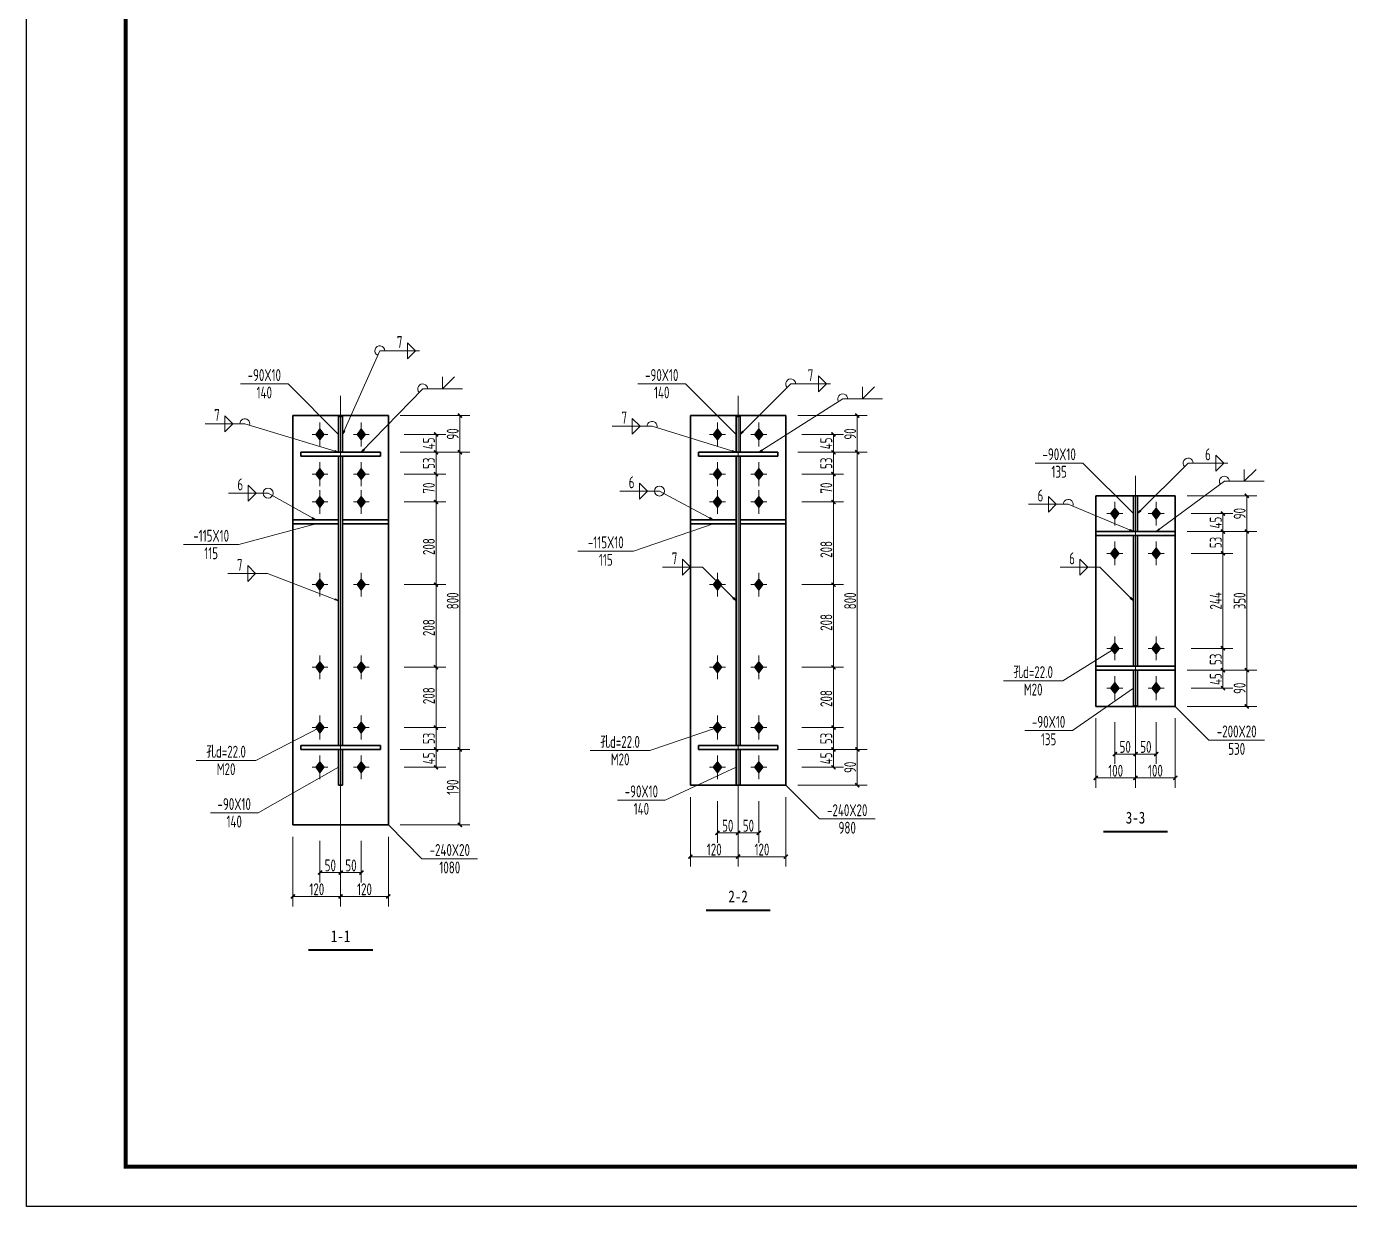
# Model space of a CAD drawing. Extents: x 492302 to 683319, y -252071 to 755100.
# Drawn here: x 493236 to 526527, y -181330 to -151630 of the extents above; entities that cross this region are included whole.
import ezdxf
from ezdxf.enums import TextEntityAlignment as Align

# ---------------------------------------------------------------- set-up
doc = ezdxf.new("R2010")
doc.units = 0
doc.header["$LTSCALE"] = 1000
doc.header["$MEASUREMENT"] = 0
doc.linetypes.add('线型6', pattern=[8.75, 5, -1.25, 1.25, -1.25])
for name, color, linetype, lineweight in [('10', 7, 'Continuous', 35), ('20', 2, 'Continuous', 35), ('尺寸标注', 9, 'Continuous', 18), ('焊缝标注', 9, 'Continuous', 18), ('螺栓孔标注', 9, 'Continuous', 18), ('钢板标注', 9, 'Continuous', 18)]:
    doc.layers.add(name, color=color, linetype=linetype, lineweight=lineweight)
doc.layers.add('3T_WOOD', color=21, linetype='Continuous')
doc.layers.add('TK', color=4, linetype='Continuous')
doc.styles.add('FromPkpm', font='Pkpmeng', dxfattribs={"width": 0.7, "bigfont": 'hztxt'})
doc.styles.add('图框字体', font='', dxfattribs={"width": 0.8})
doc.styles.get('图框字体').set_extended_font_data('NSimSun')

# ---------------------------------------------------------------- blocks, each defined once
blk = doc.blocks.new('GeYuanFrame_46685158', base_point=(20.09, 4.53))
at = {"layer": 'TK'}
blk.add_lwpolyline([(20.09, 4.53), (20.09, 598.53), (1071.09, 598.53), (1071.09, 4.53)], close=True, dxfattribs=at)
at = {"layer": 'TK', "const_width": 1}
blk.add_lwpolyline([(45.09, 588.53), (1061.09, 588.53), (1061.09, 14.53), (45.09, 14.53)], close=True, dxfattribs=at)
blk = doc.blocks.new('_ArchTick')
at = {"color": 0, "linetype": 'ByBlock', "const_width": 0.4}
blk.add_lwpolyline([(-0.5, -0.5), (0.5, 0.5)], dxfattribs=at)

msp = doc.modelspace()

# ---------------------------------------------------------------- hatches: boundary and pattern name
at = {"layer": '10'}
for points in [[(500621.3, -161767.3), (500521.3, -161897.3), (500621.3, -162027.3), (500721.3, -161897.3)], [(501661.3, -161767.3), (501561.3, -161897.3), (501661.3, -162027.3), (501761.3, -161897.3)], [(510621.3, -161767.3), (510521.3, -161897.3), (510621.3, -162027.3), (510721.3, -161897.3)], [(511661.3, -161767.3), (511561.3, -161897.3), (511661.3, -162027.3), (511761.3, -161897.3)], [(500621.3, -162767.3), (500521.3, -162897.3), (500621.3, -163027.3), (500721.3, -162897.3)], [(501661.3, -162767.3), (501561.3, -162897.3), (501661.3, -163027.3), (501761.3, -162897.3)], [(510621.3, -162767.3), (510521.3, -162897.3), (510621.3, -163027.3), (510721.3, -162897.3)], [(511661.3, -162767.3), (511561.3, -162897.3), (511661.3, -163027.3), (511761.3, -162897.3)], [(500621.3, -163467.3), (500521.3, -163597.3), (500621.3, -163727.3), (500721.3, -163597.3)], [(501661.3, -163467.3), (501561.3, -163597.3), (501661.3, -163727.3), (501761.3, -163597.3)], [(510621.3, -163467.3), (510521.3, -163597.3), (510621.3, -163727.3), (510721.3, -163597.3)], [(511661.3, -163467.3), (511561.3, -163597.3), (511661.3, -163727.3), (511761.3, -163597.3)], [(520621.3, -163761.2), (520521.3, -163891.2), (520621.3, -164021.2), (520721.3, -163891.2)], [(521661.3, -163761.2), (521561.3, -163891.2), (521661.3, -164021.2), (521761.3, -163891.2)], [(520621.3, -164761.2), (520521.3, -164891.2), (520621.3, -165021.2), (520721.3, -164891.2)], [(521661.3, -164761.2), (521561.3, -164891.2), (521661.3, -165021.2), (521761.3, -164891.2)], [(500621.3, -165547.3), (500521.3, -165677.3), (500621.3, -165807.3), (500721.3, -165677.3)], [(501661.3, -165547.3), (501561.3, -165677.3), (501661.3, -165807.3), (501761.3, -165677.3)], [(510621.3, -165547.3), (510521.3, -165677.3), (510621.3, -165807.3), (510721.3, -165677.3)], [(511661.3, -165547.3), (511561.3, -165677.3), (511661.3, -165807.3), (511761.3, -165677.3)], [(520621.3, -167151.2), (520521.3, -167281.2), (520621.3, -167411.2), (520721.3, -167281.2)], [(521661.3, -167151.2), (521561.3, -167281.2), (521661.3, -167411.2), (521761.3, -167281.2)], [(500621.3, -167627.3), (500521.3, -167757.3), (500621.3, -167887.3), (500721.3, -167757.3)], [(501661.3, -167627.3), (501561.3, -167757.3), (501661.3, -167887.3), (501761.3, -167757.3)], [(510621.3, -167627.3), (510521.3, -167757.3), (510621.3, -167887.3), (510721.3, -167757.3)], [(511661.3, -167627.3), (511561.3, -167757.3), (511661.3, -167887.3), (511761.3, -167757.3)], [(520621.3, -168151.2), (520521.3, -168281.2), (520621.3, -168411.2), (520721.3, -168281.2)], [(521661.3, -168151.2), (521561.3, -168281.2), (521661.3, -168411.2), (521761.3, -168281.2)], [(500621.3, -169145), (500521.3, -169275), (500621.3, -169405), (500721.3, -169275)], [(501661.3, -169145), (501561.3, -169275), (501661.3, -169405), (501761.3, -169275)], [(510621.3, -169145), (510521.3, -169275), (510621.3, -169405), (510721.3, -169275)], [(511661.3, -169145), (511561.3, -169275), (511661.3, -169405), (511761.3, -169275)], [(500621.3, -170145), (500521.3, -170275), (500621.3, -170405), (500721.3, -170275)], [(501661.3, -170145), (501561.3, -170275), (501661.3, -170405), (501761.3, -170275)], [(510621.3, -170145), (510521.3, -170275), (510621.3, -170405), (510721.3, -170275)], [(511661.3, -170145), (511561.3, -170275), (511661.3, -170405), (511761.3, -170275)]]:
    msp.add_hatch(color=1, dxfattribs=at).paths.add_polyline_path(points)
at = {"layer": '焊缝标注'}
for points in [[(501191.3, -161897.3), (501245.6, -161812), (501218.2, -161799.8)], [(511191.3, -161897.3), (511272.6, -161837.2), (511251.4, -161816)], [(501091.3, -162347.3), (500999.9, -162303.9), (500991.2, -162332.6)], [(501661.3, -162347.3), (501741.6, -162285.9), (501720, -162265)], [(511091.3, -162347.3), (511000.2, -162303.4), (510991.3, -162332.1)], [(511661.3, -162347.3), (511753.7, -162306.3), (511737.6, -162281)], [(500516.3, -164047.3), (500436.4, -163985.4), (500421.7, -164011.5)], [(510516.3, -164047.3), (510435.2, -163986.9), (510421, -164013.3)], [(521191.3, -163891.2), (521272.6, -163831.1), (521251.4, -163809.9)], [(521091.3, -164341.2), (521004.7, -164288.8), (520993.2, -164316.5)], [(521661.3, -164341.2), (521750.7, -164293.9), (521732.9, -164269.7)], [(501091.3, -166086.2), (501003.3, -166036.3), (500992.5, -166064.3)], [(511091.3, -166086.2), (511031.3, -166004.8), (511010, -166026)], [(521091.3, -166086.2), (521031.3, -166004.8), (521010, -166026)]]:
    msp.add_hatch(color=256, dxfattribs=at).paths.add_polyline_path(points)

# ---------------------------------------------------------------- linework, layer by layer
at = {"layer": '10', "linetype": '线型6', "lineweight": 18, "ltscale": 100}
for p, q in [((501141.3, -172225), (501141.3, -160925)), ((511141.3, -171225), (511141.3, -160925)), ((521141.3, -169241.2), (521141.3, -162941.2))]:
    msp.add_line(p, q, dxfattribs=at)
at = {"layer": '10', "color": 9, "lineweight": 18, "ltscale": 100}
for p, q in [((500621.3, -161597.3), (500621.3, -162197.3)), ((501661.3, -161597.3), (501661.3, -162197.3)), ((510621.3, -161597.3), (510621.3, -162197.3)), ((511661.3, -161597.3), (511661.3, -162197.3)), ((500821.3, -161897.3), (500421.3, -161897.3)), ((501861.3, -161897.3), (501461.3, -161897.3)), ((510821.3, -161897.3), (510421.3, -161897.3)), ((511861.3, -161897.3), (511461.3, -161897.3)), ((500621.3, -162597.3), (500621.3, -163197.3)), ((501661.3, -162597.3), (501661.3, -163197.3)), ((510621.3, -162597.3), (510621.3, -163197.3)), ((511661.3, -162597.3), (511661.3, -163197.3)), ((500821.3, -162897.3), (500421.3, -162897.3)), ((501861.3, -162897.3), (501461.3, -162897.3)), ((510821.3, -162897.3), (510421.3, -162897.3)), ((511861.3, -162897.3), (511461.3, -162897.3)), ((500621.3, -163297.3), (500621.3, -163897.3)), ((501661.3, -163297.3), (501661.3, -163897.3)), ((510621.3, -163297.3), (510621.3, -163897.3)), ((511661.3, -163297.3), (511661.3, -163897.3)), ((500821.3, -163597.3), (500421.3, -163597.3)), ((501861.3, -163597.3), (501461.3, -163597.3)), ((510821.3, -163597.3), (510421.3, -163597.3)), ((511861.3, -163597.3), (511461.3, -163597.3)), ((520621.3, -163591.2), (520621.3, -164191.2)), ((521661.3, -163591.2), (521661.3, -164191.2)), ((520821.3, -163891.2), (520421.3, -163891.2)), ((521861.3, -163891.2), (521461.3, -163891.2)), ((520621.3, -164591.2), (520621.3, -165191.2)), ((521661.3, -164591.2), (521661.3, -165191.2)), ((520821.3, -164891.2), (520421.3, -164891.2)), ((521861.3, -164891.2), (521461.3, -164891.2)), ((500621.3, -165377.3), (500621.3, -165977.3)), ((501661.3, -165377.3), (501661.3, -165977.3)), ((510621.3, -165377.3), (510621.3, -165977.3)), ((511661.3, -165377.3), (511661.3, -165977.3)), ((500821.3, -165677.3), (500421.3, -165677.3)), ((501861.3, -165677.3), (501461.3, -165677.3)), ((510821.3, -165677.3), (510421.3, -165677.3)), ((511861.3, -165677.3), (511461.3, -165677.3)), ((520621.3, -166981.2), (520621.3, -167581.2)), ((521661.3, -166981.2), (521661.3, -167581.2)), ((520821.3, -167281.2), (520421.3, -167281.2)), ((521861.3, -167281.2), (521461.3, -167281.2)), ((500821.3, -167757.3), (500421.3, -167757.3)), ((500621.3, -167457.3), (500621.3, -168057.3)), ((501861.3, -167757.3), (501461.3, -167757.3)), ((501661.3, -167457.3), (501661.3, -168057.3)), ((510821.3, -167757.3), (510421.3, -167757.3)), ((510621.3, -167457.3), (510621.3, -168057.3)), ((511861.3, -167757.3), (511461.3, -167757.3)), ((511661.3, -167457.3), (511661.3, -168057.3)), ((520621.3, -167981.2), (520621.3, -168581.2)), ((521661.3, -167981.2), (521661.3, -168581.2)), ((520821.3, -168281.2), (520421.3, -168281.2)), ((521861.3, -168281.2), (521461.3, -168281.2)), ((500621.3, -168975), (500621.3, -169575)), ((501661.3, -168975), (501661.3, -169575)), ((510621.3, -168975), (510621.3, -169575)), ((511661.3, -168975), (511661.3, -169575)), ((500821.3, -169275), (500421.3, -169275)), ((501861.3, -169275), (501461.3, -169275)), ((510821.3, -169275), (510421.3, -169275)), ((511861.3, -169275), (511461.3, -169275)), ((500621.3, -169975), (500621.3, -170575)), ((501661.3, -169975), (501661.3, -170575)), ((510621.3, -169975), (510621.3, -170575)), ((511661.3, -169975), (511661.3, -170575)), ((500821.3, -170275), (500421.3, -170275)), ((501861.3, -170275), (501461.3, -170275)), ((510821.3, -170275), (510421.3, -170275)), ((511861.3, -170275), (511461.3, -170275))]:
    msp.add_line(p, q, dxfattribs=at)
at = {"layer": '10', "color": 3, "lineweight": 35, "ltscale": 100}
for p, q in [((502141.3, -162347.3), (500141.3, -162347.3)), ((500141.3, -162347.3), (500141.3, -162447.3)), ((500141.3, -162447.3), (502141.3, -162447.3)), ((501091.3, -169725), (501091.3, -162447.3)), ((501191.3, -169725), (501191.3, -162447.3)), ((502141.3, -162447.3), (502141.3, -162347.3)), ((512141.3, -162347.3), (510141.3, -162347.3)), ((510141.3, -162347.3), (510141.3, -162447.3)), ((510141.3, -162447.3), (512141.3, -162447.3)), ((511091.3, -169725), (511091.3, -162447.3)), ((511191.3, -169725), (511191.3, -162447.3)), ((512141.3, -162447.3), (512141.3, -162347.3)), ((522141.3, -164341.2), (520141.3, -164341.2)), ((520141.3, -164341.2), (520141.3, -164441.2)), ((520141.3, -164441.2), (522141.3, -164441.2)), ((521091.3, -167731.2), (521091.3, -164441.2)), ((521191.3, -167731.2), (521191.3, -164441.2)), ((522141.3, -164441.2), (522141.3, -164341.2)), ((522141.3, -167731.2), (520141.3, -167731.2)), ((520141.3, -167731.2), (520141.3, -167831.2)), ((522141.3, -167831.2), (522141.3, -167731.2)), ((520141.3, -167831.2), (522141.3, -167831.2)), ((502141.3, -169725), (500141.3, -169725)), ((500141.3, -169725), (500141.3, -169825)), ((502141.3, -169825), (502141.3, -169725)), ((512141.3, -169725), (510141.3, -169725)), ((510141.3, -169725), (510141.3, -169825)), ((512141.3, -169825), (512141.3, -169725)), ((500141.3, -169825), (502141.3, -169825)), ((510141.3, -169825), (512141.3, -169825))]:
    msp.add_line(p, q, dxfattribs=at)
at = {"layer": '10', "color": 1, "linetype": 'Continuous'}
for points in [[(500621.3, -161767.3), (500521.3, -161897.3), (500621.3, -162027.3), (500721.3, -161897.3)], [(501661.3, -161767.3), (501561.3, -161897.3), (501661.3, -162027.3), (501761.3, -161897.3)], [(510621.3, -161767.3), (510521.3, -161897.3), (510621.3, -162027.3), (510721.3, -161897.3)], [(511661.3, -161767.3), (511561.3, -161897.3), (511661.3, -162027.3), (511761.3, -161897.3)], [(500621.3, -162767.3), (500521.3, -162897.3), (500621.3, -163027.3), (500721.3, -162897.3)], [(501661.3, -162767.3), (501561.3, -162897.3), (501661.3, -163027.3), (501761.3, -162897.3)], [(510621.3, -162767.3), (510521.3, -162897.3), (510621.3, -163027.3), (510721.3, -162897.3)], [(511661.3, -162767.3), (511561.3, -162897.3), (511661.3, -163027.3), (511761.3, -162897.3)], [(500621.3, -163467.3), (500521.3, -163597.3), (500621.3, -163727.3), (500721.3, -163597.3)], [(501661.3, -163467.3), (501561.3, -163597.3), (501661.3, -163727.3), (501761.3, -163597.3)], [(510621.3, -163467.3), (510521.3, -163597.3), (510621.3, -163727.3), (510721.3, -163597.3)], [(511661.3, -163467.3), (511561.3, -163597.3), (511661.3, -163727.3), (511761.3, -163597.3)], [(520621.3, -163761.2), (520521.3, -163891.2), (520621.3, -164021.2), (520721.3, -163891.2)], [(521661.3, -163761.2), (521561.3, -163891.2), (521661.3, -164021.2), (521761.3, -163891.2)], [(520621.3, -164761.2), (520521.3, -164891.2), (520621.3, -165021.2), (520721.3, -164891.2)], [(521661.3, -164761.2), (521561.3, -164891.2), (521661.3, -165021.2), (521761.3, -164891.2)], [(500621.3, -165547.3), (500521.3, -165677.3), (500621.3, -165807.3), (500721.3, -165677.3)], [(501661.3, -165547.3), (501561.3, -165677.3), (501661.3, -165807.3), (501761.3, -165677.3)], [(510621.3, -165547.3), (510521.3, -165677.3), (510621.3, -165807.3), (510721.3, -165677.3)], [(511661.3, -165547.3), (511561.3, -165677.3), (511661.3, -165807.3), (511761.3, -165677.3)], [(520621.3, -167151.2), (520521.3, -167281.2), (520621.3, -167411.2), (520721.3, -167281.2)], [(521661.3, -167151.2), (521561.3, -167281.2), (521661.3, -167411.2), (521761.3, -167281.2)], [(500621.3, -167627.3), (500521.3, -167757.3), (500621.3, -167887.3), (500721.3, -167757.3)], [(501661.3, -167627.3), (501561.3, -167757.3), (501661.3, -167887.3), (501761.3, -167757.3)], [(510621.3, -167627.3), (510521.3, -167757.3), (510621.3, -167887.3), (510721.3, -167757.3)], [(511661.3, -167627.3), (511561.3, -167757.3), (511661.3, -167887.3), (511761.3, -167757.3)], [(520621.3, -168151.2), (520521.3, -168281.2), (520621.3, -168411.2), (520721.3, -168281.2)], [(521661.3, -168151.2), (521561.3, -168281.2), (521661.3, -168411.2), (521761.3, -168281.2)], [(500621.3, -169145), (500521.3, -169275), (500621.3, -169405), (500721.3, -169275)], [(501661.3, -169145), (501561.3, -169275), (501661.3, -169405), (501761.3, -169275)], [(510621.3, -169145), (510521.3, -169275), (510621.3, -169405), (510721.3, -169275)], [(511661.3, -169145), (511561.3, -169275), (511661.3, -169405), (511761.3, -169275)], [(500621.3, -170145), (500521.3, -170275), (500621.3, -170405), (500721.3, -170275)], [(501661.3, -170145), (501561.3, -170275), (501661.3, -170405), (501761.3, -170275)], [(510621.3, -170145), (510521.3, -170275), (510621.3, -170405), (510721.3, -170275)], [(511661.3, -170145), (511561.3, -170275), (511661.3, -170405), (511761.3, -170275)]]:
    msp.add_lwpolyline(points, close=True, dxfattribs=at)
at = {"layer": '10', "lineweight": 35, "ltscale": 100, "const_width": 50}
for points in [[(520331.3, -171891.2), (521951.3, -171891.2)], [(510331.3, -173875), (511951.3, -173875)], [(500331.3, -174875), (501951.3, -174875)]]:
    msp.add_lwpolyline(points, dxfattribs=at)
at = {"layer": '20', "lineweight": 35, "ltscale": 100}
for p, q in [((502341.3, -161425), (499941.3, -161425)), ((499941.3, -161425), (499941.3, -171725)), ((501191.3, -161447.3), (501091.3, -161447.3)), ((501091.3, -161447.3), (501091.3, -162347.3)), ((501191.3, -162347.3), (501191.3, -161447.3)), ((502341.3, -171725), (502341.3, -161425)), ((512341.3, -161425), (509941.3, -161425)), ((509941.3, -161425), (509941.3, -170725)), ((511191.3, -161447.3), (511091.3, -161447.3)), ((511091.3, -161447.3), (511091.3, -162347.3)), ((511191.3, -162347.3), (511191.3, -161447.3)), ((512341.3, -170725), (512341.3, -161425)), ((501091.3, -162347.3), (501191.3, -162347.3)), ((511091.3, -162347.3), (511191.3, -162347.3)), ((522141.3, -163441.2), (520141.3, -163441.2)), ((520141.3, -163441.2), (520141.3, -168741.2)), ((521191.3, -163441.2), (521091.3, -163441.2)), ((521091.3, -163441.2), (521091.3, -164341.2)), ((521191.3, -164341.2), (521191.3, -163441.2)), ((522141.3, -168741.2), (522141.3, -163441.2)), ((501091.3, -164047.3), (499941.3, -164047.3)), ((499941.3, -164047.3), (499941.3, -164147.3)), ((501091.3, -164147.3), (501091.3, -164047.3)), ((501191.3, -164047.3), (502341.3, -164047.3)), ((501191.3, -164147.3), (501191.3, -164047.3)), ((502341.3, -164047.3), (502341.3, -164147.3)), ((511091.3, -164047.3), (509941.3, -164047.3)), ((509941.3, -164047.3), (509941.3, -164147.3)), ((511091.3, -164147.3), (511091.3, -164047.3)), ((511191.3, -164047.3), (512341.3, -164047.3)), ((511191.3, -164147.3), (511191.3, -164047.3)), ((512341.3, -164047.3), (512341.3, -164147.3)), ((499941.3, -164147.3), (501091.3, -164147.3)), ((502341.3, -164147.3), (501191.3, -164147.3)), ((509941.3, -164147.3), (511091.3, -164147.3)), ((512341.3, -164147.3), (511191.3, -164147.3)), ((521091.3, -164341.2), (521191.3, -164341.2)), ((521091.3, -167831.2), (521191.3, -167831.2)), ((521091.3, -168731.2), (521091.3, -167831.2)), ((521191.3, -167831.2), (521191.3, -168731.2)), ((520141.3, -168741.2), (522141.3, -168741.2)), ((521191.3, -168731.2), (521091.3, -168731.2)), ((501091.3, -169825), (501191.3, -169825)), ((501091.3, -170725), (501091.3, -169825)), ((501191.3, -169825), (501191.3, -170725)), ((511091.3, -169825), (511191.3, -169825)), ((511091.3, -170725), (511091.3, -169825)), ((511191.3, -169825), (511191.3, -170725)), ((501191.3, -170725), (501091.3, -170725)), ((509941.3, -170725), (512341.3, -170725)), ((511191.3, -170725), (511091.3, -170725)), ((499941.3, -171725), (502341.3, -171725))]:
    msp.add_line(p, q, dxfattribs=at)
at = {"layer": '尺寸标注', "linetype": 'Continuous', "lineweight": 18}
for p, q in [((502641.3, -161425), (504391.3, -161425)), ((504141.3, -162347.3), (504141.3, -161425)), ((512641.3, -161425), (514391.3, -161425)), ((514141.3, -162347.3), (514141.3, -161425)), ((502741.3, -161897.3), (503791.3, -161897.3)), ((503541.3, -162347.3), (503541.3, -161897.3)), ((512741.3, -161897.3), (513791.3, -161897.3)), ((513541.3, -162347.3), (513541.3, -161897.3)), ((502641.3, -162347.3), (504391.3, -162347.3)), ((502641.3, -162347.3), (504391.3, -162347.3)), ((502741.3, -162347.3), (503791.3, -162347.3)), ((502741.3, -162347.3), (503791.3, -162347.3)), ((503541.3, -162897.3), (503541.3, -162347.3)), ((504141.3, -169825), (504141.3, -162347.3)), ((512641.3, -162347.3), (514391.3, -162347.3)), ((512641.3, -162347.3), (514391.3, -162347.3)), ((512741.3, -162347.3), (513791.3, -162347.3)), ((512741.3, -162347.3), (513791.3, -162347.3)), ((513541.3, -162897.3), (513541.3, -162347.3)), ((514141.3, -169825), (514141.3, -162347.3)), ((502741.3, -162897.3), (503791.3, -162897.3)), ((502741.3, -162897.3), (503791.3, -162897.3)), ((503541.3, -163597.3), (503541.3, -162897.3)), ((512741.3, -162897.3), (513791.3, -162897.3)), ((512741.3, -162897.3), (513791.3, -162897.3)), ((513541.3, -163597.3), (513541.3, -162897.3)), ((522441.3, -163441.2), (524191.3, -163441.2)), ((523941.3, -164341.2), (523941.3, -163441.2)), ((502741.3, -163597.3), (503791.3, -163597.3)), ((502741.3, -163597.3), (503791.3, -163597.3)), ((503541.3, -166397.3), (503541.3, -163597.3)), ((512741.3, -163597.3), (513791.3, -163597.3)), ((512741.3, -163597.3), (513791.3, -163597.3)), ((513541.3, -166397.3), (513541.3, -163597.3)), ((522541.3, -163891.2), (523591.3, -163891.2)), ((523341.3, -164341.2), (523341.3, -163891.2)), ((522441.3, -164341.2), (524191.3, -164341.2)), ((522441.3, -164341.2), (524191.3, -164341.2)), ((522541.3, -164341.2), (523591.3, -164341.2)), ((522541.3, -164341.2), (523591.3, -164341.2)), ((523341.3, -164891.2), (523341.3, -164341.2)), ((523941.3, -167831.2), (523941.3, -164341.2)), ((522541.3, -164891.2), (523591.3, -164891.2)), ((522541.3, -164891.2), (523591.3, -164891.2)), ((523341.3, -167281.2), (523341.3, -164891.2)), ((502741.3, -165677.3), (503791.3, -165677.3)), ((502741.3, -165677.3), (503791.3, -165677.3)), ((512741.3, -165677.3), (513791.3, -165677.3)), ((512741.3, -165677.3), (513791.3, -165677.3)), ((503541.3, -169275), (503541.3, -166397.3)), ((513541.3, -169275), (513541.3, -166397.3)), ((522541.3, -167281.2), (523591.3, -167281.2)), ((522541.3, -167281.2), (523591.3, -167281.2)), ((523341.3, -167831.2), (523341.3, -167281.2)), ((502741.3, -167757.3), (503791.3, -167757.3)), ((502741.3, -167757.3), (503791.3, -167757.3)), ((512741.3, -167757.3), (513791.3, -167757.3)), ((512741.3, -167757.3), (513791.3, -167757.3)), ((522441.3, -167831.2), (524191.3, -167831.2)), ((522441.3, -167831.2), (524191.3, -167831.2)), ((522541.3, -167831.2), (523591.3, -167831.2)), ((522541.3, -167831.2), (523591.3, -167831.2)), ((523341.3, -167831.2), (523341.3, -168281.2)), ((523941.3, -168741.2), (523941.3, -167831.2)), ((522541.3, -168281.2), (523591.3, -168281.2)), ((522441.3, -168741.2), (524191.3, -168741.2)), ((520141.3, -169041.2), (520141.3, -170791.2)), ((521141.3, -169041.2), (521141.3, -170791.2)), ((521141.3, -169041.2), (521141.3, -170791.2)), ((522141.3, -169041.2), (522141.3, -170791.2)), ((502741.3, -169275), (503791.3, -169275)), ((502741.3, -169275), (503791.3, -169275)), ((503541.3, -169825), (503541.3, -169275)), ((512741.3, -169275), (513791.3, -169275)), ((512741.3, -169275), (513791.3, -169275)), ((513541.3, -169825), (513541.3, -169275)), ((520621.3, -169141.2), (520621.3, -170191.2)), ((521141.3, -169141.2), (521141.3, -170191.2)), ((521141.3, -169141.2), (521141.3, -170191.2)), ((521661.3, -169141.2), (521661.3, -170191.2)), ((502641.3, -169825), (504391.3, -169825)), ((502641.3, -169825), (504391.3, -169825)), ((502741.3, -169825), (503791.3, -169825)), ((502741.3, -169825), (503791.3, -169825)), ((503541.3, -169825), (503541.3, -170275)), ((504141.3, -171725), (504141.3, -169825)), ((512641.3, -169825), (514391.3, -169825)), ((512641.3, -169825), (514391.3, -169825)), ((512741.3, -169825), (513791.3, -169825)), ((512741.3, -169825), (513791.3, -169825)), ((513541.3, -169825), (513541.3, -170275)), ((514141.3, -170725), (514141.3, -169825)), ((520621.3, -169941.2), (521141.3, -169941.2)), ((521141.3, -169941.2), (521661.3, -169941.2)), ((502741.3, -170275), (503791.3, -170275)), ((512741.3, -170275), (513791.3, -170275)), ((512641.3, -170725), (514391.3, -170725)), ((520141.3, -170541.2), (521141.3, -170541.2)), ((521141.3, -170541.2), (522141.3, -170541.2)), ((509941.3, -171025), (509941.3, -172775)), ((511141.3, -171025), (511141.3, -172775)), ((511141.3, -171025), (511141.3, -172775)), ((512341.3, -171025), (512341.3, -172775)), ((510621.3, -171125), (510621.3, -172175)), ((511141.3, -171125), (511141.3, -172175)), ((511141.3, -171125), (511141.3, -172175)), ((511661.3, -171125), (511661.3, -172175)), ((502641.3, -171725), (504391.3, -171725)), ((499941.3, -172025), (499941.3, -173775)), ((501141.3, -172025), (501141.3, -173775)), ((501141.3, -172025), (501141.3, -173775)), ((502341.3, -172025), (502341.3, -173775)), ((510621.3, -171925), (511141.3, -171925)), ((511141.3, -171925), (511661.3, -171925)), ((500621.3, -172125), (500621.3, -173175)), ((501141.3, -172125), (501141.3, -173175)), ((501141.3, -172125), (501141.3, -173175)), ((501661.3, -172125), (501661.3, -173175)), ((509941.3, -172525), (511141.3, -172525)), ((511141.3, -172525), (512341.3, -172525)), ((500621.3, -172925), (501141.3, -172925)), ((501141.3, -172925), (501661.3, -172925)), ((499941.3, -173525), (501141.3, -173525)), ((501141.3, -173525), (502341.3, -173525))]:
    msp.add_line(p, q, dxfattribs=at)
at = {"layer": '焊缝标注', "lineweight": 18, "ltscale": 100}
for p, q in [((501191.3, -161897.3), (502126.8, -159791.8)), ((502126.8, -159791.8), (503126.8, -159791.8)), ((502826.8, -159591.8), (503026.8, -159791.8)), ((502826.8, -159791.8), (502826.8, -159591.8)), ((502826.8, -159991.8), (503026.8, -159791.8)), ((502826.8, -159791.8), (502826.8, -159991.8)), ((503705.8, -160750.9), (503705.8, -160450.9)), ((503705.8, -160750.9), (504005.8, -160450.9)), ((513164.6, -160425), (513364.6, -160625)), ((513164.6, -160625), (513164.6, -160425)), ((501661.3, -162347.3), (503205.8, -160750.9)), ((503205.8, -160750.9), (504205.8, -160750.9)), ((511191.3, -161897.3), (512464.6, -160625)), ((512464.6, -160625), (513464.6, -160625)), ((513164.6, -160825), (513364.6, -160625)), ((513164.6, -160625), (513164.6, -160825)), ((514273.7, -161003.5), (514273.7, -160703.5)), ((514273.7, -161003.5), (514573.7, -160703.5)), ((511661.3, -162347.3), (513773.7, -161003.5)), ((513773.7, -161003.5), (514773.7, -161003.5)), ((498430.1, -161630.1), (498230.1, -161430.1)), ((498230.1, -161630.1), (498230.1, -161430.1)), ((498730.1, -161630.1), (497730.1, -161630.1)), ((498430.1, -161630.1), (498230.1, -161830.1)), ((498230.1, -161630.1), (498230.1, -161830.1)), ((501091.3, -162347.3), (498730.1, -161630.1)), ((508976.8, -161692.5), (507976.8, -161692.5)), ((508676.8, -161692.5), (508476.8, -161492.5)), ((508476.8, -161692.5), (508476.8, -161492.5)), ((508676.8, -161692.5), (508476.8, -161892.5)), ((508476.8, -161692.5), (508476.8, -161892.5)), ((511091.3, -162347.3), (508976.8, -161692.5)), ((523164.6, -162418.9), (523364.6, -162618.9)), ((523164.6, -162618.9), (523164.6, -162418.9)), ((521191.3, -163891.2), (522464.6, -162618.9)), ((522464.6, -162618.9), (523464.6, -162618.9)), ((523164.6, -162818.9), (523364.6, -162618.9)), ((523164.6, -162618.9), (523164.6, -162818.9)), ((523876.7, -163076.3), (523876.7, -162776.3)), ((523876.7, -163076.3), (524176.7, -162776.3)), ((508862.3, -163322.4), (508662.3, -163122.4)), ((508662.3, -163322.4), (508662.3, -163122.4)), ((521661.3, -164341.2), (523376.7, -163076.3)), ((523376.7, -163076.3), (524376.7, -163076.3)), ((499316.2, -163375), (498316.2, -163375)), ((499016.2, -163375), (498816.2, -163175)), ((498816.2, -163375), (498816.2, -163175)), ((499016.2, -163375), (498816.2, -163575)), ((498816.2, -163375), (498816.2, -163575)), ((500516.3, -164047.3), (499316.2, -163375)), ((509162.3, -163322.4), (508162.3, -163322.4)), ((508862.3, -163322.4), (508662.3, -163522.4)), ((508662.3, -163322.4), (508662.3, -163522.4)), ((510516.3, -164047.3), (509162.3, -163322.4)), ((519448.4, -163656.3), (518448.4, -163656.3)), ((519148.4, -163656.3), (518948.4, -163456.3)), ((518948.4, -163656.3), (518948.4, -163456.3)), ((519148.4, -163656.3), (518948.4, -163856.3)), ((518948.4, -163656.3), (518948.4, -163856.3)), ((521091.3, -164341.2), (519448.4, -163656.3)), ((509943.8, -165236.6), (509743.8, -165036.6)), ((509743.8, -165236.6), (509743.8, -165036.6)), ((519943.8, -165236.6), (519743.8, -165036.6)), ((519743.8, -165236.6), (519743.8, -165036.6)), ((499302.9, -165399.7), (498302.9, -165399.7)), ((499002.9, -165399.7), (498802.9, -165199.7)), ((498802.9, -165399.7), (498802.9, -165199.7)), ((499002.9, -165399.7), (498802.9, -165599.7)), ((498802.9, -165399.7), (498802.9, -165599.7)), ((501091.3, -166086.2), (499302.9, -165399.7)), ((510243.8, -165236.6), (509243.8, -165236.6)), ((509943.8, -165236.6), (509743.8, -165436.6)), ((509743.8, -165236.6), (509743.8, -165436.6)), ((511091.3, -166086.2), (510243.8, -165236.6)), ((520243.8, -165236.6), (519243.8, -165236.6)), ((519943.8, -165236.6), (519743.8, -165436.6)), ((519743.8, -165236.6), (519743.8, -165436.6)), ((521091.3, -166086.2), (520243.8, -165236.6))]:
    msp.add_line(p, q, dxfattribs=at)
at = {"layer": '焊缝标注', "linetype": 'Continuous'}
for points in [[(501191.3, -161897.3), (501245.6, -161812), (501218.2, -161799.8)], [(511191.3, -161897.3), (511272.6, -161837.2), (511251.4, -161816)], [(501091.3, -162347.3), (500999.9, -162303.9), (500991.2, -162332.6)], [(501661.3, -162347.3), (501741.6, -162285.9), (501720, -162265)], [(511091.3, -162347.3), (511000.2, -162303.4), (510991.3, -162332.1)], [(511661.3, -162347.3), (511753.7, -162306.3), (511737.6, -162281)], [(500516.3, -164047.3), (500436.4, -163985.4), (500421.7, -164011.5)], [(510516.3, -164047.3), (510435.2, -163986.9), (510421, -164013.3)], [(521191.3, -163891.2), (521272.6, -163831.1), (521251.4, -163809.9)], [(521091.3, -164341.2), (521004.7, -164288.8), (520993.2, -164316.5)], [(521661.3, -164341.2), (521750.7, -164293.9), (521732.9, -164269.7)], [(501091.3, -166086.2), (501003.3, -166036.3), (500992.5, -166064.3)], [(511091.3, -166086.2), (511031.3, -166004.8), (511010, -166026)], [(521091.3, -166086.2), (521031.3, -166004.8), (521010, -166026)]]:
    msp.add_lwpolyline(points, close=True, dxfattribs=at)
at = {"layer": '焊缝标注', "lineweight": 18, "ltscale": 100}
for centre in [(499316.2, -163375), (509162.3, -163322.4)]:
    msp.add_circle(centre, 125, dxfattribs=at)
for centre, start, end in [((502126.8, -159791.8), 0, 246.04242), ((503205.8, -160750.9), 0, 225.94656), ((512464.6, -160625), 0, 224.97719), ((513773.7, -161003.5), 0, 212.46233), ((498730.1, -161630.1), 343.10269, 180), ((508976.8, -161692.5), 342.79413, 180), ((522464.6, -162618.9), 0, 224.97719), ((523376.7, -163076.3), 0, 216.40367), ((519448.4, -163656.3), 337.36926, 180)]:
    msp.add_arc(centre, 125, start, end, dxfattribs=at)
at = {"layer": '螺栓孔标注', "lineweight": 18, "ltscale": 100}
for p, q in [((520621.3, -167281.2), (519316.6, -168098.7)), ((519316.6, -168098.7), (517816.6, -168098.7)), ((500621.3, -169275), (499009.8, -170101.9)), ((510621.3, -169275), (508923.8, -169855.3)), ((499009.8, -170101.9), (497509.8, -170101.9)), ((508923.8, -169855.3), (507423.8, -169855.3))]:
    msp.add_line(p, q, dxfattribs=at)
at = {"layer": '螺栓孔标注', "ltscale": 100, "const_width": 10}
for points in [[(520626.3, -167281.2, 1), (520616.3, -167281.2, 1)], [(500626.3, -169275, 1), (500616.3, -169275, 1)], [(510626.3, -169275, 1), (510616.3, -169275, 1)]]:
    msp.add_lwpolyline(points, format="xyb", close=True, dxfattribs=at)
at = {"layer": '钢板标注', "lineweight": 18, "ltscale": 100}
for p, q in [((499820, -160623), (498620, -160623)), ((501091.3, -161897.3), (499820, -160623)), ((509820, -160623), (508620, -160623)), ((511091.3, -161897.3), (509820, -160623)), ((519820, -162616.9), (518620, -162616.9)), ((521091.3, -163891.2), (519820, -162616.9)), ((500516.3, -164147.3), (498583.6, -164667.1)), ((510516.3, -164147.3), (508513, -164833.1)), ((498583.6, -164667.1), (497183.6, -164667.1)), ((508513, -164833.1), (507113, -164833.1)), ((521091.3, -168281.2), (519553.9, -169351)), ((522141.3, -168741.2), (522987.4, -169592.1)), ((519553.9, -169351), (518353.9, -169351)), ((522987.4, -169592.1), (524387.4, -169592.1)), ((501091.3, -170275), (499063.1, -171420.6)), ((511091.3, -170275), (509308.1, -171100.9)), ((512341.3, -170725), (513187.4, -171575.9)), ((509308.1, -171100.9), (508108.1, -171100.9)), ((499063.1, -171420.6), (497863.1, -171420.6)), ((502341.3, -171725), (503187.4, -172575.9)), ((513187.4, -171575.9), (514587.4, -171575.9)), ((503187.4, -172575.9), (504587.4, -172575.9))]:
    msp.add_line(p, q, dxfattribs=at)
at = {"layer": '钢板标注', "ltscale": 100, "const_width": 10}
for points in [[(501096.3, -161897.3, 1), (501086.3, -161897.3, 1)], [(511096.3, -161897.3, 1), (511086.3, -161897.3, 1)], [(521096.3, -163891.2, 1), (521086.3, -163891.2, 1)], [(500521.3, -164147.3, 1), (500511.3, -164147.3, 1)], [(510521.3, -164147.3, 1), (510511.3, -164147.3, 1)], [(521096.3, -168281.2, 1), (521086.3, -168281.2, 1)], [(522146.3, -168741.2, 1), (522136.3, -168741.2, 1)], [(501096.3, -170275, 1), (501086.3, -170275, 1)], [(511096.3, -170275, 1), (511086.3, -170275, 1)], [(512346.3, -170725, 1), (512336.3, -170725, 1)], [(502346.3, -171725, 1), (502336.3, -171725, 1)]]:
    msp.add_lwpolyline(points, format="xyb", close=True, dxfattribs=at)

# ---------------------------------------------------------------- block references
at = {"layer": '3T_WOOD', "xscale": 100, "yscale": 100, "zscale": 100}
msp.add_blockref('GeYuanFrame_46685158', (493236, -181329.6), dxfattribs=at)
at = {"layer": '尺寸标注', "linetype": 'Continuous', "lineweight": 18, "xscale": 100, "yscale": 100, "zscale": 100}
for p, rotation in [((504141.3, -161425), 90), ((514141.3, -161425), 90), ((503541.3, -161897.3), 90), ((513541.3, -161897.3), 90), ((503541.3, -162347.3), 270), ((503541.3, -162347.3), 90), ((504141.3, -162347.3), 90), ((504141.3, -162347.3), 270), ((513541.3, -162347.3), 270), ((513541.3, -162347.3), 90), ((514141.3, -162347.3), 90), ((514141.3, -162347.3), 270), ((503541.3, -162897.3), 270), ((503541.3, -162897.3), 90), ((513541.3, -162897.3), 270), ((513541.3, -162897.3), 90), ((523941.3, -163441.2), 90), ((503541.3, -163597.3), 270), ((503541.3, -163597.3), 90), ((513541.3, -163597.3), 270), ((513541.3, -163597.3), 90), ((523341.3, -163891.2), 90), ((523341.3, -164341.2), 270), ((523341.3, -164341.2), 90), ((523941.3, -164341.2), 90), ((523941.3, -164341.2), 270), ((523341.3, -164891.2), 270), ((523341.3, -164891.2), 90), ((503541.3, -165677.3), 270), ((503541.3, -165677.3), 90), ((513541.3, -165677.3), 270), ((513541.3, -165677.3), 90), ((523341.3, -167281.2), 90), ((523341.3, -167281.2), 270), ((503541.3, -167757.3), 270), ((503541.3, -167757.3), 90), ((513541.3, -167757.3), 270), ((513541.3, -167757.3), 90), ((523341.3, -167831.2), 90), ((523341.3, -167831.2), 270), ((523941.3, -167831.2), 90), ((523941.3, -167831.2), 270), ((523341.3, -168281.2), 270), ((523941.3, -168741.2), 270), ((503541.3, -169275), 90), ((503541.3, -169275), 270), ((513541.3, -169275), 90), ((513541.3, -169275), 270), ((503541.3, -169825), 90), ((503541.3, -169825), 270), ((504141.3, -169825), 90), ((504141.3, -169825), 270), ((513541.3, -169825), 90), ((513541.3, -169825), 270), ((514141.3, -169825), 90), ((514141.3, -169825), 270), ((520621.3, -169941.2), 180), ((521141.3, -169941.2), 180), ((503541.3, -170275), 270), ((513541.3, -170275), 270), ((514141.3, -170725), 270), ((520141.3, -170541.2), 180), ((521141.3, -170541.2), 180), ((504141.3, -171725), 270), ((510621.3, -171925), 180), ((511141.3, -171925), 180), ((509941.3, -172525), 180), ((511141.3, -172525), 180), ((500621.3, -172925), 180), ((501141.3, -172925), 180), ((499941.3, -173525), 180), ((501141.3, -173525), 180)]:
    msp.add_blockref('_ArchTick', p, dxfattribs=dict(at, rotation=rotation))
for p in [(521141.3, -169941.2), (521661.3, -169941.2), (521141.3, -170541.2), (522141.3, -170541.2), (511141.3, -171925), (511661.3, -171925), (511141.3, -172525), (512341.3, -172525), (501141.3, -172925), (501661.3, -172925), (501141.3, -173525), (502341.3, -173525)]:
    msp.add_blockref('_ArchTick', p, dxfattribs=at)

# ---------------------------------------------------------------- texts
at = {"layer": '10', "lineweight": 25, "style": '图框字体', "width": 0.8}
for s, p in [('3-3', (521141.3, -171541.2)), ('2-2', (511141.3, -173525)), ('1-1', (501141.3, -174525))]:
    msp.add_text(s, height=300, dxfattribs=at).set_placement(p, align=Align.MIDDLE_CENTER)
at = {"layer": '尺寸标注', "linetype": 'Continuous', "lineweight": 18, "char_height": 300, "attachment_point": 5, "rotation": 90, "style": 'FromPkpm'}
for s, insert in [('\\A1;90', (503961.3, -161886.2)), ('\\A1;90', (513961.3, -161886.2)), ('\\A1;45', (503361.3, -162122.3)), ('\\A1;45', (513361.3, -162122.3)), ('\\A1;53', (503361.3, -162622.3)), ('\\A1;53', (513361.3, -162622.3)), ('\\A1;70', (503361.3, -163247.3)), ('\\A1;70', (513361.3, -163247.3)), ('\\A1;90', (523761.3, -163891.2)), ('\\A1;45', (523161.3, -164116.2)), ('\\A1;208', (503361.3, -164720.8)), ('\\A1;208', (513361.3, -164790.1)), ('\\A1;53', (523161.3, -164616.2)), ('\\A1;800', (503961.3, -166086.2)), ('\\A1;800', (513961.3, -166086.2)), ('\\A1;244', (523161.3, -166086.2)), ('\\A1;350', (523761.3, -166086.2)), ('\\A1;208', (513361.3, -166628.6)), ('\\A1;208', (503361.3, -166760.2)), ('\\A1;53', (523161.3, -167556.2)), ('\\A1;45', (523161.3, -168056.2)), ('\\A1;208', (503361.3, -168472.8)), ('\\A1;208', (513361.3, -168543.6)), ('\\A1;90', (523761.3, -168286.2)), ('\\A1;53', (503361.3, -169550)), ('\\A1;53', (513361.3, -169550)), ('\\A1;45', (503361.3, -170050)), ('\\A1;45', (513361.3, -170050)), ('\\A1;90', (513961.3, -170275)), ('\\A1;190', (503961.3, -170775))]:
    msp.add_mtext(s, dxfattribs=dict(at, insert=insert))
at = {"layer": '尺寸标注', "linetype": 'Continuous', "lineweight": 18, "char_height": 300, "attachment_point": 5, "style": 'FromPkpm'}
for s, insert in [('\\A1;50', (520881.3, -169761.2)), ('\\A1;50', (521401.3, -169761.2)), ('\\A1;100', (520641.3, -170361.2)), ('\\A1;100', (521641.3, -170361.2)), ('\\A1;50', (510881.3, -171745)), ('\\A1;50', (511401.3, -171745)), ('\\A1;120', (510541.3, -172345)), ('\\A1;120', (511741.3, -172345)), ('\\A1;50', (500881.3, -172745)), ('\\A1;50', (501401.3, -172745)), ('\\A1;120', (500541.3, -173345)), ('\\A1;120', (501741.3, -173345))]:
    msp.add_mtext(s, dxfattribs=dict(at, insert=insert))
at = {"layer": '焊缝标注', "lineweight": 25, "style": 'FromPkpm', "width": 0.7}
for s, p in [('7', (502626.8, -159721.8)), ('7', (512964.6, -160555)), ('7', (498030.1, -161560.1)), ('7', (508276.8, -161622.5)), ('6', (522964.6, -162548.9)), ('6', (498616.2, -163305)), ('6', (508462.3, -163252.4)), ('6', (518748.4, -163586.3)), ('7', (498602.9, -165329.7)), ('7', (509543.8, -165166.6)), ('6', (519543.8, -165166.6))]:
    msp.add_text(s, height=300, dxfattribs=at).set_placement(p, align=Align.CENTER)
at = {"layer": '螺栓孔标注', "lineweight": 25, "style": 'FromPkpm', "width": 0.7}
for p in [(518566.6, -168028.7), (498259.8, -170031.9), (508173.8, -169785.3)]:
    msp.add_text('孔d=22.0', height=300, dxfattribs=at).set_placement(p, align=Align.CENTER)
for p in [(518566.6, -168168.7), (508173.8, -169925.3), (498259.8, -170171.9)]:
    msp.add_text('M20', height=300, dxfattribs=at).set_placement(p, align=Align.TOP_CENTER)
at = {"layer": '钢板标注', "lineweight": 25, "style": 'FromPkpm', "width": 0.7}
for s, p in [('-90X10', (499220, -160553)), ('-90X10', (509220, -160553)), ('-90X10', (519220, -162546.9)), ('-115X10', (497883.6, -164597.1)), ('-115X10', (507813, -164763.1)), ('-90X10', (518953.9, -169281)), ('-200X20', (523687.4, -169522.1)), ('-90X10', (508708.1, -171030.9)), ('-90X10', (498463.1, -171350.6)), ('-240X20', (513887.4, -171505.9)), ('-240X20', (503887.4, -172505.9))]:
    msp.add_text(s, height=300, dxfattribs=at).set_placement(p, align=Align.CENTER)
for s, p in [('140', (499220, -160693)), ('140', (509220, -160693)), ('135', (519220, -162686.9)), ('115', (497883.6, -164737.1)), ('115', (507813, -164903.1)), ('135', (518953.9, -169421)), ('530', (523687.4, -169662.1)), ('140', (508708.1, -171170.9)), ('140', (498463.1, -171490.6)), ('980', (513887.4, -171645.9)), ('1080', (503887.4, -172645.9))]:
    msp.add_text(s, height=300, dxfattribs=at).set_placement(p, align=Align.TOP_CENTER)

doc.saveas('drawing.dxf')
